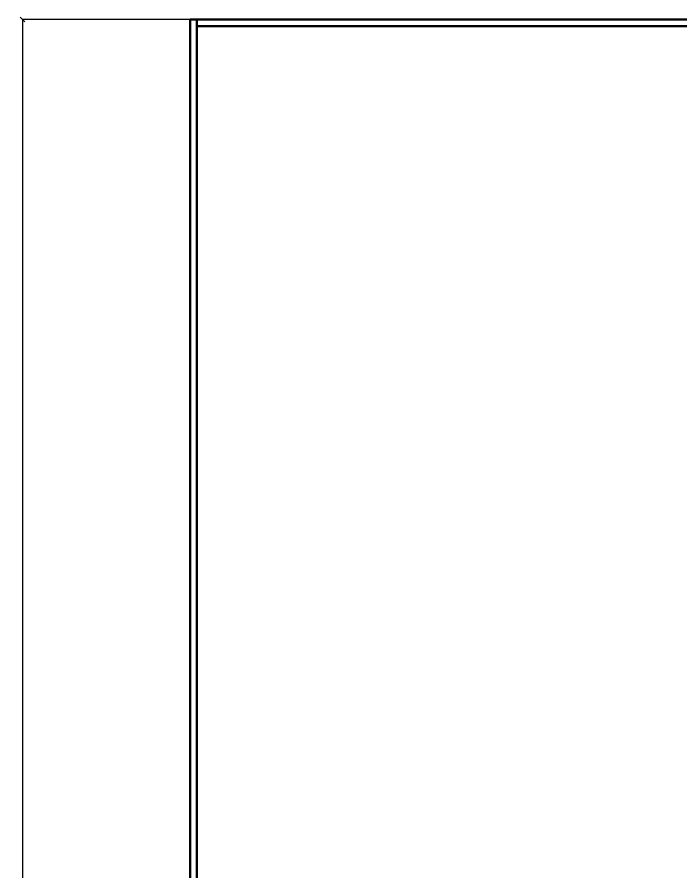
# Model space of a CAD drawing. Header units: millimetres. Extents: x 44692 to 172587, y -26854 to 14445.
# Drawn here: x 128531 to 138496, y -3022 to 9810 of the extents above; entities that cross this region are included whole.
import ezdxf

# ---------------------------------------------------------------- set-up
doc = ezdxf.new("R2010")
doc.units = ezdxf.units.MM
doc.header["$LTSCALE"] = 100
doc.layers.add('Cotas secundarias', color=41, linetype='Continuous')
doc.layers.add('Paredes', color=7, linetype='Continuous', lineweight=50)
doc.styles.add('OpenSansCondensed-Light', font='OpenSansCondensed-Light.ttf')
doc.dimstyles.new('Cotas Mateo', dxfattribs={"dimtxt": 120, "dimasz": 70, "dimexe": 0.375, "dimexo": 0.125, "dimgap": 0.1, "dimtad": 1, "dimdec": 0, "dimzin": 12, "dimdsep": 46, "dimtxsty": 'OpenSansCondensed-Light', "dimblk": 'OBLIQUE', "dimcen": 2.5, "dimazin": 3, "dimtfac": 0.5, "dimtdec": 0, "dimtmove": 2, "dimatfit": 3, "dimarcsym": 0})

# ---------------------------------------------------------------- blocks, each defined once
blk = doc.blocks.new('_OBLIQUE')
at = {"color": 0, "linetype": 'ByBlock'}
blk.add_line((-0.5, -0.5), (0.5, 0.5), dxfattribs=at)
blk = doc.blocks.new('*D138')
at = {"layer": 'Cotas secundarias', "color": 0, "lineweight": -2, "transparency": 16777216}
for p, q in [((131125, 9775), (128609, 9775)), ((128610, 9775), (128610, -3411)), ((128610, -19262), (128610, -3949)), ((131125, -19262), (128609, -19262))]:
    blk.add_line(p, q, dxfattribs=at)
at = {"layer": 'Defpoints', "color": 0, "transparency": 16777216}
for p in [(128610, 9775), (131126, 9775), (131126, -19262)]:
    blk.add_point(p, dxfattribs=at)
at = {"layer": 'Cotas secundarias', "color": 0, "lineweight": -2, "transparency": 16777216, "xscale": 70, "yscale": 70, "zscale": 70}
for p, rotation in [((128610, 9775), 90), ((128610, -19262), 270)]:
    blk.add_blockref('_OBLIQUE', p, dxfattribs=dict(at, rotation=rotation))
at = {"layer": 'Cotas secundarias', "color": 0, "transparency": 16777216, "insert": (128610, -3680), "char_height": 120, "attachment_point": 5, "rotation": 90, "style": 'OpenSansCondensed-Light'}
blk.add_mtext('29037', dxfattribs=at)

msp = doc.modelspace()

# ---------------------------------------------------------------- linework, layer by layer
at = {"layer": 'Paredes'}
for p, q in [((131125.573, -1424.673), (131125.573, 9775.327)), ((148411.465, 9775.327), (131125.573, 9775.327)), ((131225.573, -9978.741), (131225.573, 9775.327)), ((148411.465, 9675.327), (131225.573, 9675.327))]:
    msp.add_line(p, q, dxfattribs=at)
at = {"layer": 'Paredes', "color": 0}
msp.add_line((131125.573, -12764.358), (131125.573, -400.186), dxfattribs=at)

# ---------------------------------------------------------------- dimensions: what is measured, and where the dimension line sits
at = {"layer": 'Cotas secundarias'}
dim = msp.add_linear_dim(base=(128609.501, 9775.327), p1=(131125.573, -19261.604), p2=(131125.573, 9775.327), angle=90, dimstyle='Cotas Mateo', dxfattribs=at)
dim.commit()
dim.dimension.update_dxf_attribs({"geometry": '*D138', "text_midpoint": (128609.501, -3680.092), "dimtype": 160})

doc.saveas('drawing.dxf')
